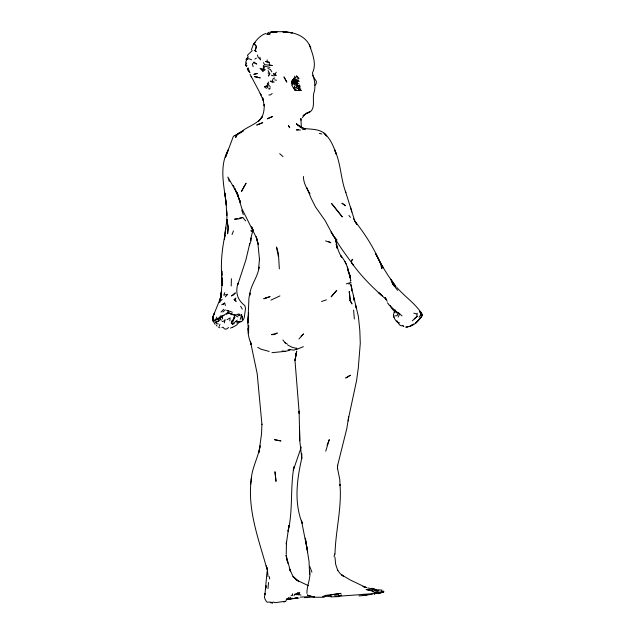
<?xml version="1.0" encoding="UTF-8"?>
<svg xmlns="http://www.w3.org/2000/svg" width="635" height="635" viewBox="0 0 635 635"><rect width="100%" height="100%" fill="white"/><g stroke="black" fill="none" stroke-linecap="round" stroke-linejoin="round"><path stroke-width="0.95" d="M251.087 238.165L251.079 240.633L249.412 244.88L249.714 243.53M295.664 354.822L296.164 353.004L294.997 360.577L296.664 351.234L294.997 360.577L299.236 413.536L299.085 411.083L299.799 440.801L301.784 458.2C296.958 479.528 293.854 502.309 302.22 523.272L301.387 520.248L307.658 551.95L305.34 538.186L309.007 561.165L309.642 574.611M269.335 62.349L265.779 61.587L269.335 62.349L269.311 65.024L272.296 65.524L264.676 64.659L263.382 62.619M301.784 458.573L301.831 453.827M222.036 279.797L221.956 285.559L221.996 277.86M249.706 243.832L245.848 260.096L237.696 284.877L237.982 283.194C235.252 292.251 237.117 299.625 244.84 305.641L245.539 308.348L244.269 317.516L243.364 319.81L242.07 320.913M421.211 316.111L421.402 313.388M221.305 320.254L220.004 317.857L214.471 320.231L215.479 322.564L218.575 321.239L218.607 319.405L220.004 317.857L222.345 316.651L222.615 318.905M242.467 316.317L242.324 319.619L241.657 314.769L238.252 315.539L237.538 314.365L236.617 314.801L231.497 314.595L229.481 313.23L227.116 313.126L217.821 319.08L218.607 319.405L214.471 320.231M250.619 484.41L251.508 477.647C246.793 508.73 258.651 539.059 266.803 568.531M225.187 233.577L225.79 227.489M334.986 554.157C335.558 530.86 341.947 507.905 339.979 484.529L340.058 485.545L339.804 479.671L337.51 468.249L337.622 465.423L346.837 428.458L348.663 416.743L348.21 420.973M306.943 593.423C306.681 585.645 310.991 578.445 309.721 570.674M397.232 313.92L397.32 312.468L388.922 304.879M337.487 466.765L337.59 465.28L337.471 468.797L337.439 467.511M349.901 278.019L349.504 274.01L350.806 280.392L350.329 280.908L350.806 280.392M301.577 90.583L298.775 90.178L298.775 89.138L297.053 87.955L295.902 85.32L296.41 79.772L297.434 78.724L298.831 78.7M350.028 276.273L349.972 277.003L349.623 274.764M248.634 313.245L247.88 323.017L248.563 333.105L248.674 325.318M225.282 233.521L225.75 228.179M248.618 313.126L247.88 323.017L248.952 297.823L249.999 293.021L249.682 295.521C250.23 285.321 257.913 277.281 259.072 267.129L258.54 269.296L259.501 258.874L259.501 259.794L257.953 243.729L256.389 237.18L258.167 244.261L256.167 236.744M351.758 288.957L351.576 290.973L351.703 288.028L350.893 284.337M299.768 87.828L299.466 84.939M248.642 326.271L248.301 329.922L248.245 327.954C247.325 333.669 249.388 339.209 251.15 344.551L250.515 341.908L257.175 373.563L261.953 424.609M267.978 588.566L268.549 582.486M292.624 595.297L292.457 593.725M229.799 320.905L230.124 317.873L227.044 319.691M265.113 593.312L264.938 594.638L267.065 571.484M251.246 479.576C251.881 467.789 258.302 457.383 260.104 445.857L258.977 452.469L261.541 433.8L261.93 424.117M298.426 86.384L296.013 83.979L296.616 81.748L297.267 85.146L299.252 88.384L298.775 89.138M231.386 278.686L231.227 285.988M265.652 589.216L266.152 585.795L265.882 587.605M416.877 315.579L417.235 313.222M225.068 235.323L224.401 239.522C224.798 229.679 228.005 220.226 226.608 210.352L226.766 215.384L226.147 203.398L224.846 193.056L226.322 205.168C224.401 186.698 218.464 166.521 228.56 149.257L225.425 157.496M270.716 602.877L270.851 602.028L272.526 603.075L268.629 601.885M265.049 593.566L264.446 597.265L265.041 599.154L266.406 601.591L267.914 602.424M293.783 87.574L294.632 88.582L293.783 87.574L294.37 87.09L294.632 88.582L293.116 87.487L291.552 84.709L293.021 84.876L291.783 81.272L292.616 79.446L294.608 81.169L295.402 80.264L294.918 79.224L293.973 78.899L294.14 77.93L293.807 79.399L296.013 83.979M225.131 234.553C221.71 249.825 220.44 265.581 222.139 281.178M252.968 229.981L250.38 240.427L250.912 238.117M294.703 594.241L296.315 593.931L296.172 594.678L299.299 593.844L298.934 594.852L294.703 594.241L294.029 595.765M348.512 418.235L356.552 380.683L358.299 367.983L360.275 343.313L359.823 330.454L358.37 316.373L350.79 284.702M235.402 300.228L235.847 297.982L234.124 299.49L236.053 301.26L234.124 299.49M294.918 79.224L295.315 77.319L294.529 76.144M221.409 294.188L219.702 302.3L221.194 295.021M224.33 322.89L225.131 319.588L223.79 321.135L222.171 321.556M238.069 316.968L233.823 314.762L234.791 317.349L231.735 321.27L231.275 323.151L232.434 324.191L234.109 323.62M395.184 309.928L394.652 312.095L395.184 310.793L395.653 310.959C391.438 314.015 394.208 319.278 397.177 322.064M226.751 314.523L227.116 313.126M228.6 327.565L226.346 329.12L224.512 328.954L223.028 327.168L221.917 327.541M334.058 556.681L334.78 553.942M241.276 131.882L239.149 132.89L238.919 133.739L243.681 130.826M272.891 82.51L270.312 81.137L272.336 81.328L273.002 78.899L274.741 77.907M266.835 61.5L267.295 59.904M301.276 447.08L293.291 470.257L293.934 466.82C290.108 488.164 293.14 510.056 288.076 531.241L289.004 525.415L286.29 544.012L286.456 542.004L286.242 554.434M325.747 451.16L329.279 439.595L327.049 445.325M240.213 319.413L241.657 314.769M250.087 74.263L261.104 95.115L260.183 93.401L263.565 101.203L262.715 97.846L264.231 105.91L264.16 104.521C264.406 110.474 263.422 117.15 258.556 121.158L262.461 116.554C256.826 124.904 245.88 126.746 238.919 133.739L239.736 132.675M225.393 157.528L233.402 136.239L235.895 135.176M297.688 593.55L296.172 594.678L297.688 593.55L299.299 593.844L297.498 594.066L297.394 593.034L299.76 592.336M251.381 49.855L253.365 44.426L255.286 42.616M232.037 234.529L233.442 230.894M294.275 84.907L294.775 83.177L293.576 82.375L292.291 82.137L291.306 83.264L292.394 83.852M219.115 326.469L219.996 324.247M246.475 60.261L245.65 62.278L246.062 63.833M309.705 111.641L305.887 113.586C316.548 111.387 312.388 101.314 313.642 93.797C316.182 86.765 314.42 79.621 312.42 72.898C316.976 64.008 312.396 53.53 309.372 44.831C302.212 31.734 285.647 30.988 272.447 31.972L277.122 32.004L271.518 31.75L270.161 32.337L273.431 32.583L271.518 31.75M224.806 292.616L223.734 295.18L227.663 294.299L225.314 296.886M215.829 319.326L216.781 317.071M227.616 312.428L228.362 310.753L226.806 310.293L232.362 312.206M247.825 57.436L246.118 59.214L246.817 59.65L248.142 56.801L247.436 55.261L252.262 50.546M247.007 65.476L246.078 65.937L245.705 64.953L246.65 62.913M297.394 593.034L296.68 594.574L296.315 593.931M237.236 320.111L233.696 323.207L231.275 323.151L233.124 320.881L234.791 317.349L233.49 317.659M302.403 117.594L304.927 114.34L303.046 115.729L308.15 112.427M421.473 316.881L422.497 314.825C416.131 304.062 405.019 296.934 396.883 287.496M398.137 317.087L399.272 314.841L398.32 312.698L397.367 312.436M351.425 261.445L352.711 259.294L351.56 260.152M419.021 317.27L421.251 314.174L419.767 311.983M397.693 314.515L396.931 315.762L395.026 315.762M296.164 81.883L297.101 80.359M270.185 86.519L267.303 84.003L268.668 82.01M294.545 86.463L294.894 85.963M271.335 75.2L273.637 75.835L276.034 75.311L273.312 73.795L274.915 74.144L276.296 72.231M248.079 67.747L248.277 70.009L249.682 72.604M253.365 44.426C256.524 39.775 260.533 35.115 266.073 33.369M325.128 596.178L325.731 595.392L341.019 593.36L331.137 594.892L329.279 595.709L325.731 595.392L322.628 596.575L331.573 596.162M348.917 284.274L350.147 282.71L346.289 283.853M238.927 322.374L236.418 325.191L232.537 327.35M293.973 78.899L295.315 77.319M295.402 80.264L292.616 79.446L293.299 80.955L292.291 82.137L294.775 83.177L292.894 83.304L294.656 83.955L293.14 82.534M254.056 62.159L254.778 63.238L256.683 64.04L254.056 62.159L252.309 64.175L253.167 66.651M286.647 600.019L288.973 597.337M298.95 339.003L303.506 333.899L301.125 336.042M233.696 323.207L232.434 324.191M220.996 300.553L222.179 299.26M217.821 319.08L221.139 315.5M218.575 321.239L220.274 319.421M314.825 85.415L316.19 83.812L316.365 81.343L312.301 75.168M221.028 312.071L223.742 309.245M223.21 304.546L224.711 303.062L225.441 305.538M308.713 596.059L307.65 595.535L307.975 595.217M375.023 590.661L380.698 592.598L378.309 593.677L380.381 592.939M412.298 320.873L417.362 316.127L414.211 318.913M294.33 87.868L294.211 89.059L296.227 89.852L294.696 90.353L299.537 90.559L300.879 88.94L299.744 89.114M222.806 312.007L225.354 309.84M351.123 282.988L350.56 282.202M296.728 349.012L293.91 350.091L290.211 349.647L289.29 350.401L285.385 351.338L271.955 352.687M228.354 313.087L229.029 312.539M272.161 93.583L270.478 94.853L268.859 95.036M239.149 132.89L236.744 134.676L238.252 133.89M217.408 321.151L215.479 322.564L216.638 323.659L218.369 323.929M374.38 594.106L375.563 593.249L379.222 593.32L379.079 592.931M291.1 595.805L292.338 594.955M410.027 326.469L413.536 324.08L409.504 326.319M254.992 59.039L256.326 58.134M270.327 87.82L268.668 88.916L269.986 88.987M262.961 71.183L265.343 69.644L259.969 68.421L262.961 71.183L261.668 69.199M267.343 85.82L264.414 86.757L266.454 88.328L267.994 87.146L267.343 85.82L264.414 86.757M246.817 59.65L248.587 58.642L251.571 59.809M221.718 304.705L224.711 303.062M283.805 602.107L286.195 600.837M241.879 321.508L236.672 322.882M374.325 593.947L375.563 593.249L379.031 593.098M267.637 33.044L269.319 32.187M296.251 81.59L298.132 80.002L299.164 81.534L296.894 81.264L297.513 82.629L297.148 83.431M234.632 135.612L238.125 133.914M334.518 595.693L339.296 596.202L341.598 595.098L339.273 595.614L338.098 594.765L339.296 596.202L375.182 593.503L374.428 592.217L372.872 591.796M223.972 315.301L221.385 316.508L222.345 316.651M270.923 300.109L279.932 295.91M303.387 346.686L296.783 349.345L296.323 348.147L296.839 348.694M252.849 229.957L250.754 230.854L251.968 231.688M230.473 328.097L232.497 327.247M394.24 312.428L395.684 311.896L398.32 312.698L402.011 315.857M245.674 220.916L242.745 217.472L238.482 218.988L234.529 219.186L237.268 218.615M268.057 34.544L270.296 33.774L266.795 34.195L268.057 34.544L267.668 34.036M321.548 301.498L326.406 299.855M237.538 314.365L238.998 313.888L239.697 315.46M231.735 321.27L233.124 320.881M406.217 327.128L409.226 326.382M291.783 81.272L293.299 80.955L295.188 82.177L293.576 82.375L293.299 80.955M239.093 218.234L242.745 217.472M410.393 326.104C415.608 324.517 419.775 319.326 422.497 314.825L420.902 314.174M362.331 594.408L368.744 594.455L363.982 595.289L372.269 594.225M297.053 87.955L293.878 87.876L295.029 87.416L294.37 87.09M292.973 598.503L286.417 599.361M294.767 598.233L297.442 597.829L294.64 598.202M286.25 599.226L293.005 598.329L287.195 598.964M380.135 592.193L383.865 591.328L381.5 591.328M298.664 129.596L296.354 129.913L300.474 130.072M267.303 84.003L268.835 83.796M286.329 599.337L292.798 598.448M369.53 589.717L368.522 589.859L370.475 589.621L372.848 590.312M379.198 592.987L383.588 592.391L383.723 591.82L381.19 591.074M287.084 599.289L299.037 598.003M358.989 595.932L365.839 595.273M363.069 594.963L368.744 594.455M304.594 597.702L312.603 597.035M285.282 601.266L275.423 602.663L272.947 602.036M302.57 129.484L305.117 129.334M236.045 321.596L240.752 321.334M300.347 597.122L307.499 596.741M330.748 596.9L339.273 596.575M288.068 349.71L290.211 349.647M405.654 327.081L407.924 327.017M307.507 594.622L307.65 595.535L308.396 595.519M324.279 597.281L313.182 597.21M381.024 592.384L383.588 592.391L383.461 591.241M297.116 83.598L298.775 83.614M229.481 313.23L232.855 314.238L231.497 314.595L230.902 313.253M288.734 598.495L290.949 598.575M367.728 587.994L372.324 588.74M297.283 85.717L299.942 85.892L299.863 87.225L298.212 86.431M378.365 589.836L382.024 590.098M378.158 592.947L374.69 592.653L375.563 593.249M282.123 350.957L285.385 351.338M300.974 595.13L298.267 594.336M371.65 588.804L375.198 589.328M269.899 67.405L263.398 65.881L263.398 69.382M307.65 595.535L311.15 596.265M218.638 327.509L219.773 327.708M303.316 128.27C311.277 129.746 321.54 128.207 326.684 136.033L324.056 133.152C330.533 138.605 333.7 146.733 336.391 154.519L334.669 149.876C340.971 163.386 340.614 178.721 345.845 192.556L345.4 191.278L354.671 220.647M274.685 79.875L276.511 80.24M312.841 596.638L314.531 597.019L308.618 595.701M369.88 590.336L366.038 589.47L368.506 590.042M294.211 89.059L295.037 89.249M373.047 589.51L374.388 589.828M376.023 589.78L378.841 590.471M296.728 348.464L291.798 347.147L287.75 345.027M366.427 587.478L362.99 586.534L365.943 587.462L350.25 579.977L341.574 574.826L343.337 576.112L340.13 573.564L337.463 570.055L337.796 570.651L335.693 564.404L334.955 557.165M319.294 133.334L321.802 134.033M269.192 351.433L260.993 349.21L257.802 347.385M370.665 590.645L373.801 591.598M398.026 322.437L399.598 322.929M413.806 313.103L416.497 313.992M371.848 588.224L377.238 590.082M325.572 240.887L330.867 242.745L328.692 241.586M374.039 590.185L376.079 590.971M267.891 68.461L270.462 69.509L271.836 71.922M272.336 81.328L274.233 82.121M308.396 585.668L296.18 579.858M305.379 129.024L299.18 126.254L301.633 127.421L296.45 123.857L298.307 125.659L296.569 123.96M247.277 68.437L248.309 70.993L249.896 72.422M268.073 72.985L269.788 73.771L268.399 75.93L269.788 73.771L268.081 70.62M401.915 325.398L403.852 326.501L402.534 325.295M285.051 342.765L287.441 344.13M296.926 580.287L299.156 581.565L292.965 576.477L296.053 579.477L292.806 576.001L289.687 569.19L290.497 571.444L286.107 555.411M296.72 84.82L297.267 85.146M401.272 325.961L399.391 324.723L396.827 320.77M302.022 128.064L298.521 125.444L302.141 128.167M419.767 311.372L421.584 312.682M290.068 597.241L290.798 597.797M279.678 153.686L282.98 156.543M246.118 59.214L246.745 59.777M306.808 187.658L311.158 198.334L315.5 206.931L325.104 220.551L333.446 236.093L337.002 239.919M274.915 74.144L276.034 75.311M387.382 302.839L388.882 304.403M394.684 311.849L391.176 307.753L390.303 305.387M298.942 78.256L296.505 75.811L297.037 77.645M216.162 324.985L217.099 326.112M348.909 215.471L350.433 217.337M282.892 339.971L285.361 343.059M392.843 284.194L394.668 286.504L391.152 280.638L392.843 284.194L397.677 290.346M390.882 279.265L395.954 286.687L388.263 275.765L379.722 262.041L383 267.414L375.515 253.444L380.286 262.827C373.713 247.801 365.101 233.934 354.822 221.178L356.989 224.615L353.528 218.686M233.101 185.412L234.085 186.793M332.891 234.887L331.097 231.997L335.232 238.284M349.575 274.764L350.012 277.05L349.107 272.78L349.345 274.63C348.043 267.732 345.424 260.755 340.55 255.413L341.765 257.246C338.304 252.174 336.733 246.039 336.034 239.99M245.705 64.953L246.61 66.413M310.031 193.802C306.697 188.547 303.443 182.896 303.419 176.49M249.722 72.342L248.237 68.628M333.343 235.609C338.725 245.237 345.289 253.992 351.734 262.898C361.49 276.749 373.832 288.711 386.469 299.696L385.159 297.553L387.175 301.323M240.617 306.268L242.316 309.118M214.955 324.223L213.098 321L212.503 317.976L214.447 313.111L213.074 316.484L213.098 321L213.074 316.484L220.361 298.331L220.043 299.966L221.337 291.894L220.821 297.799L222.052 283.607L221.964 277.836M234.267 188.317L238.292 196.001L234.64 188.166L240.347 202.176L237.038 192.611L241.848 208.621L256.635 238.188M263.398 65.881L264.66 68.207M300.371 127.23L299.482 125.524L300.236 127.095M344.876 261.382L346.202 264.049M311.936 572.151L309.705 566.341M309.372 44.831L310.825 47.958M234.569 188.857L227.862 177.03L229.267 181.523M252.031 227.655L253.143 230.41M251.611 226.631L252.889 229.854M241.713 210.066L243.316 214.606M257.389 55.039L258.159 57.253L260.628 59.865L259.866 57.261M419.933 311.348L420.418 312.761M251.023 76.557L251.135 76.962M351.814 211.971L350.583 207.288M381.214 265.898L381.913 268.605L380.944 264.827M336.812 246.872L337.145 248.285L336.272 244.03M286.877 559.284L287.798 563.181L286.036 555.323M393.406 314.722L394.01 317.325M356.132 307.364L356.338 308.261L355.616 304.895M336.169 244.054L336.486 245.459M348.512 272.447L347.353 267.081L348.155 270.867M278.32 256.508L276.511 246.991L278.447 253.595L279.337 268.867M353.711 297.91L354.163 300.426L353.377 295.989M301.363 127.175L300.903 118.38L301.022 120.301M266.303 565.817L266.93 569.817M335.661 240.181L335.994 242.427M226.973 219.512L228.219 227.227L227.616 233.87L228.108 228.084L226.973 219.512L227.108 223.75M351.52 287.782L351.703 289.528M335.621 239.871L335.812 241.705M267.168 567.341L268.057 576.802M353.624 310.174L354.354 319M269.51 576.707L269.629 578.993M240.101 200.763L240.197 202.644M339.273 595.614L339.296 596.202M299.506 426.656L299.799 440.801M221.94 274.963L221.861 271.105L221.933 275.915M256.373 46.339L255.318 50.53L256.238 51.618L254.317 50.252L255.318 50.53L256.373 46.339L253.897 43.545L256.373 46.339M236.22 136.271L235.68 137.477L237.022 134.842L236.22 136.271M244.054 186.722L241.411 191.603L246.102 183.174L244.054 186.722M421.616 316.794L415.75 323.024L421.616 316.794M334.621 292.767L331.113 296.863L336.764 290.346L334.621 292.767M235.236 292.981L233.466 294.973L231.402 295.934L235.236 292.981M350.314 375.277L345.797 377.968L350.314 375.277M277.217 333.058L274.59 334.574L271.494 334.669L277.217 333.058M269.772 117.665L267.264 118.824L272.661 116.491L269.772 117.665M259.62 123.889L256.707 125.071L262.739 122.658L259.62 123.889M266.041 297.918L263.731 298.76L270.113 296.608L266.041 297.918M257.159 73.541L253.929 74.271L257.159 73.541M285.059 31.98L282.821 31.829L292.298 32.877L285.059 31.98M280.829 440.92L274.677 439.737L280.829 440.92M257.596 77.224L254.381 76.573L260.294 77.907L257.596 77.224M345.488 205.669L342.019 203.279L345.488 205.669M382.119 295.743L378.468 292.449L382.119 295.743M353.243 264.954L351.734 262.898L353.243 264.954M342.233 216.829L331.653 203.581L342.233 216.829M289.671 127.706L288.433 125.587L289.671 127.706M286.75 81.994L284.028 77.025L286.75 81.994M351.941 303.847L349.98 300.212L351.941 303.847M350.282 300.831L349.234 291.624L350.282 300.831M275.431 475.829L274.963 471.71L276.019 481.409L275.431 475.829"/></g></svg>
